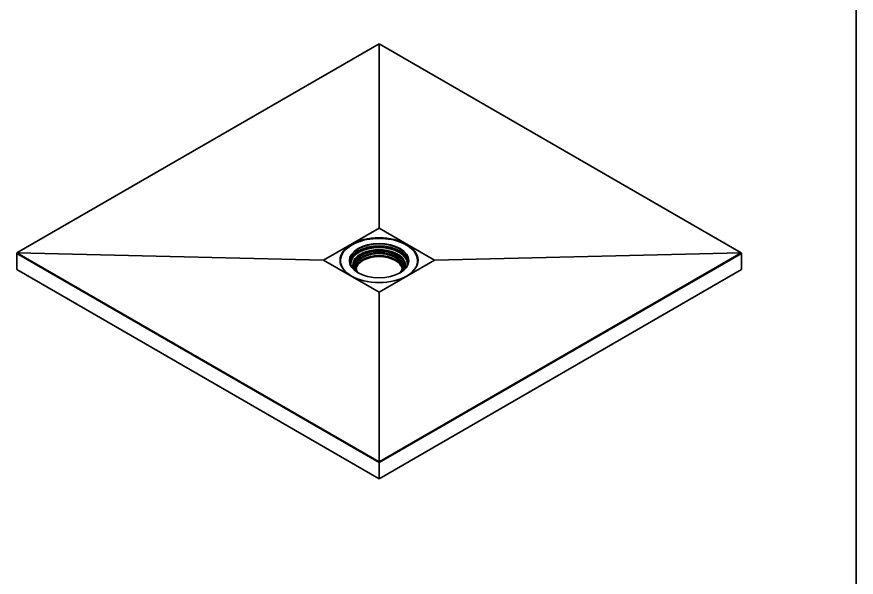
# Model space of a CAD drawing. Header units: millimetres. Extents: x 102 to 3000, y 150 to 4305.
# Drawn here: x 1771 to 3000, y 1081 to 1901 of the extents above; entities that cross this region are included whole.
import ezdxf

# ---------------------------------------------------------------- set-up
doc = ezdxf.new("R2010")
doc.units = ezdxf.units.MM
doc.header["$LTSCALE"] = 15
doc.layers.add('_Sichtbarkanten', color=7, linetype='Continuous', lineweight=35)
doc.layers.add('Rahmen (ISO)', color=7, linetype='Continuous', lineweight=35)

# ---------------------------------------------------------------- blocks, each defined once
blk = doc.blocks.new('Ränder Wedi_hoch')
at = {"layer": 'Rahmen (ISO)'}
blk.add_line((200, 287), (200, 10), dxfattribs=at)

msp = doc.modelspace()

# ---------------------------------------------------------------- linework, layer by layer
at = {"layer": '_Sichtbarkanten'}
for p, q in [((1771.240308709692, 1555.803772910861), (2301.515655148498, 1861.958386921928)), ((2301.515655148498, 1861.958386921928), (2831.791001587304, 1555.803772910861)), ((2301.515655148498, 1861.958386921928), (2301.515655148498, 1591.918590652004)), ((2220.402533406611, 1545.087907979515), (2301.515655148498, 1591.918590652004)), ((2301.515655148498, 1591.918590652004), (2382.628776890385, 1545.087907979515)), ((1771.185569258588, 1555.038960059571), (1771.240308709692, 1555.803772910861)), ((2301.515655148498, 1248.852742211674), (1771.185569258588, 1555.038960059571)), ((1771.185569258588, 1555.038960059571), (1771.185569258588, 1531.309528176359)), ((2301.515655148498, 1249.649158899794), (1771.240308709692, 1555.803772910861)), ((1771.240308709692, 1555.803772910861), (2220.402533406611, 1545.087907979515)), ((2831.791001587304, 1555.803772910861), (2301.515655148498, 1249.649158899794)), ((2831.845741038409, 1555.038960059571), (2301.515655148498, 1248.852742211674)), ((2831.791001587304, 1555.803772910861), (2382.628776890385, 1545.087907979515)), ((2831.845741038409, 1555.038960059571), (2831.791001587304, 1555.803772910861)), ((2831.845741038409, 1555.038960059571), (2831.845741038409, 1531.309528176359)), ((2301.515655148498, 1498.257225307025), (2220.402533406611, 1545.087907979515)), ((2245.078155148498, 1543.710069999199), (2245.078155148498, 1544.322442434895)), ((2264.803155148498, 1535.846141745642), (2264.803155148498, 1536.973973206546)), ((2382.628776890385, 1545.087907979515), (2301.515655148498, 1498.257225307025)), ((2338.228155148498, 1535.846141745642), (2338.228155148498, 1536.973973206545)), ((2357.953155148498, 1543.710069999199), (2357.953155148498, 1544.322442434895)), ((2301.515655148498, 1225.123310328462), (1771.185569258588, 1531.309528176359)), ((2831.845741038409, 1531.309528176359), (2301.515655148498, 1225.123310328462)), ((2301.515655148498, 1249.649158899794), (2301.515655148498, 1498.257225307025)), ((2301.515655148498, 1248.852742211674), (2301.515655148498, 1249.649158899794)), ((2301.515655148498, 1248.852742211674), (2301.515655148498, 1225.123310328462))]:
    msp.add_line(p, q, dxfattribs=at)
for centre, major_axis, ratio, start_param, end_param in [((2301.515655148498, 1544.322442434895), (56.43750000000006, -1.769417945496343e-13), 0.5773502691896265, 5.855646522484806, 9.852316745464144), ((2301.515655148498, 1544.016256217047), (-43.08750000000005, 1.311450947838466e-13), 0.5773502691896265, 2.360536686612973, 7.064241274156396), ((2301.515655148498, 1540.954394038568), (41.81250000000005, -1.327063459122257e-13), 0.5773502691896266, 6.101523588282065, 9.6064396796669), ((2301.515655148498, 1540.64820782072), (-41.43750000000004, 1.228184220991579e-13), 0.5773502691896265, 2.921742639459177, 6.503035321310212), ((2301.515655148498, 1540.954394038568), (43.08750000000003, -1.371298907759666e-13), 0.5773502691896265, 0.06157997227364476, 3.080012681316138), ((2301.515655148498, 1538.165744177554), (38.4375, -1.186550857568136e-13), 0.5773502691896266, 5.920464306779045, 9.78749896116993), ((2301.515655148498, 1539.729649167176), (41.43750000000005, -1.289333223519762e-13), 0.5773502691896265, 0.01919864854967126, 3.122394005040133), ((2301.515655148499, 1542.485325127807), (-57.00000000000073, -1.040834085586084e-15), 0.5773502691896257, 6.077930574986181, 6.243632839828007), ((2301.515655148498, 1536.973973206545), (36.71250000000005, -1.092875789865389e-13), 0.5773502691896265, 5.869595892154506, 9.838367375794457), ((2301.515655148498, 1536.017410798183), (34.87755015066354, -1.103284130721249e-13), 0.5773502691896266, 5.800997883883912, 9.906965384065058), ((2301.515655148498, 1536.745387114676), (38.43749999999996, -1.204765454065893e-13), 0.5773502691896267, 0.03200716355504628, 3.109585490034758), ((2301.515655148498, 1534.953144168749), (34.12500000000002, -1.072059108153667e-13), 0.5773502691896266, 5.887174682716185, 9.820788585232775), ((2301.515655148498, 1532.074993720979), (34.12499999999999, -1.051242426441945e-13), 0.5773502691896266, 0.07310690340318553, 3.068485750186619), ((2301.515655148498, 1531.309528176359), (-33.74999999999999, -2.602085213965211e-16), 0.5773502691896258, 3.175343437729438, 6.249434523039954), ((2301.515655148498, 1530.880867471372), (33.75, 1.170938346284345e-15), 0.5773502691896257, 0.05105555707675742, 3.090537096513036), ((2301.515655148497, 1542.485325127807), (57.00000000000041, -2.60208521396521e-16), 0.5773502691896255, 0.03955246735157909, 0.2052547321934061), ((2301.515655148496, 1543.710069999199), (-56.43749999999751, 2.065217503754435e-13), 0.5773502691896268, 1.831867990631501e-14, 0.2174436002322888), ((2301.515655148498, 1543.710069999199), (56.43749999999967, -3.32026073301961e-13), 0.5773502691896267, 6.065741706947326, 6.283185307179596), ((2301.515655148498, 1535.846141745642), (-36.71249999999986, 1.354081762807575e-13), 0.5773502691896266, 0, 0.3014258656042843), ((2301.515655148498, 1535.846141745642), (36.7125000000003, -1.249000902703301e-13), 0.5773502691896267, 5.981759441575309, 6.283185307179592)]:
    msp.add_ellipse(centre, major_axis=major_axis, ratio=ratio, start_param=start_param, end_param=end_param, dxfattribs=at)
for centre, major_axis, ratio in [((2301.515655148498, 1545.087907979515), (57.00000000000001, -3.401445791695324e-12), 0.5773502691896256), ((2301.515655148498, 1544.322442434895), (43.46250000000008, -1.311450947838466e-13), 0.5773502691896266)]:
    msp.add_ellipse(centre, major_axis=major_axis, ratio=ratio, dxfattribs=at)

# ---------------------------------------------------------------- block references
at = {"xscale": 15, "yscale": 15, "zscale": 15}
msp.add_blockref('Ränder Wedi_hoch', (0, 0), dxfattribs=at)

doc.saveas('drawing.dxf')
